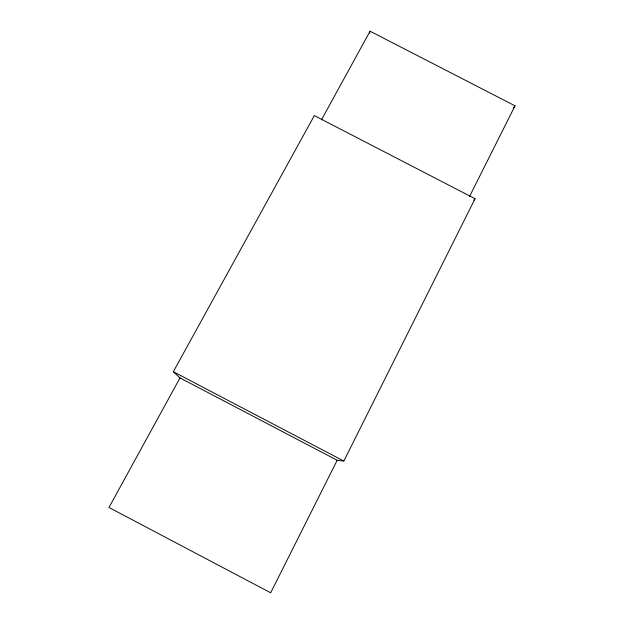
<?xml version="1.0" encoding="UTF-8"?>
<svg xmlns="http://www.w3.org/2000/svg" width="624" height="624" viewBox="0 0 624 624"><rect width="100%" height="100%" fill="white"/><g stroke="black" fill="none" stroke-linecap="round" stroke-linejoin="round"><path stroke-width="0.94" d="M369.572 33.072L370.063 31.2L515.018 105.823L469.459 196.638M343.832 461.066L475.043 198.713L314.324 115.596L173.324 371.709L180.008 377.91L337.171 460.278L343.832 461.066L173.324 371.709M337.171 460.278L270.676 592.8L108.982 507.484L180.008 377.91M321.454 119.886L370.063 31.2M513.302 108.147L515.018 105.823M473.811 200.148L475.043 198.713"/></g></svg>
